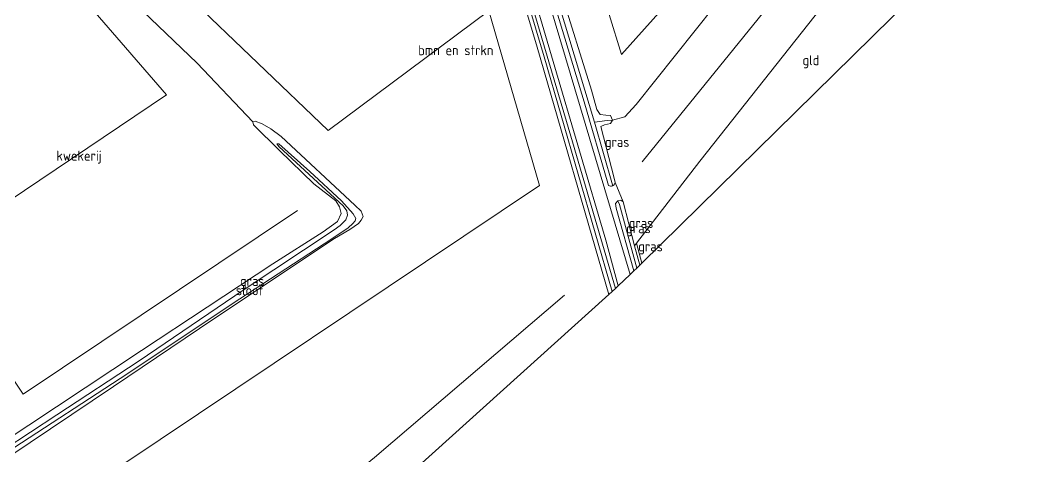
# Model space of a CAD drawing. Extents: x 253736 to 255979, y 477184 to 479215.
# Drawn here: x 255562.3 to 255814, y 478373.4 to 478482.3 of the extents above; entities that cross this region are included whole.
import ezdxf
from ezdxf.enums import TextEntityAlignment as Align

# ---------------------------------------------------------------- set-up
doc = ezdxf.new("R2010")
doc.units = 0
for name, color, linetype, lineweight in [('af-bs-rasterhekwerk', 8, 'hekwerk', 18), ('bp-b5-bomenstruiken', 8, 'Continuous', 18), ('bp-b5-grasland', 8, 'Continuous', 18), ('gw-bs-insteekwatergang', 8, 'Continuous', 18), ('kd-bs-opnamedtmgrens', 8, 'Continuous', 18), ('og-b5-grond_ingericht', 8, 'Continuous', 18), ('og-b5-water', 8, 'Continuous', 18), ('og-bs-hoogtelijn', 8, 'Continuous', 18), ('og-bs-hulpgeometrie', 8, 'Continuous', 18), ('og-bs-terreinafscheiding', 8, 'Continuous', 18), ('vh-b5-verh_soort', 8, 'Continuous', 18), ('wh-bs-greppel', 8, 'greppel', 18), ('wh-bs-waterlijn', 8, 'Continuous', 18)]:
    doc.layers.add(name, color=color, linetype=linetype, lineweight=lineweight)
doc.styles.add('rtw_iso', font='isocp.shx')
doc.linetypes.add('greppel', pattern='A,25.5,-0.01,[14,RTW.shx,S=1,R=0,X=0,Y=0],1,[14,RTW.shx,S=1,R=0,X=0,Y=0],1,[14,RTW.shx,S=1,R=0,X=0,Y=0],1,[14,RTW.shx,S=1,R=0,X=0,Y=0],1,[14,RTW.shx,S=1,R=0,X=0,Y=0],0.5,-0.01', length=30.02)
doc.linetypes.add('hekwerk', pattern='A,7,-1.5,[1,RTW.shx,S=0.75,R=0,X=0,Y=0],-1.5', length=10)

# ---------------------------------------------------------------- blocks, each defined once
blk = doc.blocks.new('dtbattr-r')
at = {"style": 'rtw_iso'}
blk.add_attdef('TAG', text='', height=2.5, dxfattribs=at).set_placement((0, 0), align=Align.MIDDLE_CENTER)
blk = doc.blocks.new('Deel_d28hz')
at = {"layer": 'bp-b5-grasland'}
for points in [[(255558.79, 478374.417, 24.327), (255589.101, 478394.209, 24.413), (255615.138, 478411.56, 24.56), (255639.966, 478427.792, 24.791), (255644.02, 478430.521, 24.824), (255645.203, 478431.622, 24.815), (255645.814, 478432.284, 24.824), (255645.987, 478432.822, 24.827), (255645.278, 478434.023, 24.86), (255642.372, 478437.257, 24.917), (255634.538, 478444.509, 24.917), (255626.75, 478451.417, 24.908), (255626.294, 478451.453, 24.902), (255626.849, 478450.665, 24.902), (255642.81, 478436.013, 24.833), (255643.73, 478434.763, 24.815), (255643.89, 478433.663, 24.815), (255643.498, 478432.534, 24.815), (255642.079, 478431.116, 24.821), (255640.579, 478429.998, 24.821), (255617.868, 478414.959, 24.758), (255591.926, 478397.362, 24.671), (255571.465, 478383.859, 24.608), (255558.275, 478375.186, 24.321)], [(255557.355, 478376.559, 25.284), (255592.545, 478399.883, 25.439), (255625.309, 478421.49, 25.574), (255637.848, 478429.488, 25.553), (255641.382, 478432.039, 25.583), (255642.342, 478434.045, 25.574), (255641.886, 478435.744, 25.58), (255641.007, 478437.202, 25.601), (255635.525, 478441.454, 25.523), (255626.936, 478449.82, 25.508), (255620.449, 478456.206, 25.544), (255620.254, 478456.96, 25.646), (255620.899, 478457.135, 25.694), (255622.658, 478456.402, 25.721), (255624.783, 478455.15, 25.793), (255627.385, 478453.25, 25.787), (255645.706, 478436.123, 25.658), (255647.328, 478434.654, 25.658), (255647.757, 478433.345, 25.655), (255647.328, 478432.417, 25.655), (255646.596, 478431.602, 25.655), (255644.433, 478430.093, 25.676), (255640.633, 478427.842, 25.67), (255610.568, 478407.796, 25.544), (255585.55, 478390.95, 25.46), (255559.474, 478373.396, 25.431)]]:
    blk.add_polyline3d(points, dxfattribs=at)
at = {"layer": 'gw-bs-insteekwatergang'}
blk.add_polyline3d([(255559.474, 478373.396, 25.431), (255585.55, 478390.95, 25.46), (255610.568, 478407.796, 25.544), (255640.633, 478427.842, 25.67), (255644.433, 478430.093, 25.676), (255646.596, 478431.602, 25.655), (255647.328, 478432.417, 25.655), (255647.757, 478433.345, 25.655), (255647.328, 478434.654, 25.658), (255645.706, 478436.123, 25.658), (255627.385, 478453.25, 25.787), (255624.783, 478455.15, 25.793), (255622.658, 478456.402, 25.721), (255620.899, 478457.135, 25.694), (255620.254, 478456.96, 25.646), (255620.449, 478456.206, 25.544), (255626.936, 478449.82, 25.508), (255635.525, 478441.454, 25.523), (255641.007, 478437.202, 25.601), (255641.886, 478435.744, 25.58), (255642.342, 478434.045, 25.574), (255641.382, 478432.039, 25.583), (255637.848, 478429.488, 25.553), (255625.309, 478421.49, 25.574), (255592.545, 478399.883, 25.439), (255557.355, 478376.559, 25.284)], dxfattribs=at)
at = {"layer": 'og-b5-grond_ingericht'}
blk.add_polyline3d([(255620.254, 478456.96, 25.646), (255620.449, 478456.206, 25.544), (255626.936, 478449.82, 25.508), (255635.525, 478441.454, 25.523), (255641.007, 478437.202, 25.601), (255641.886, 478435.744, 25.58), (255642.342, 478434.045, 25.574), (255641.382, 478432.039, 25.583), (255637.848, 478429.488, 25.553), (255625.309, 478421.49, 25.574), (255592.545, 478399.883, 25.439), (255557.355, 478376.559, 25.284), (255500.311, 478461.679, 25.284), (255505.637, 478467.245, 25.247), (255517.28, 478479.702, 25.205), (255523.232, 478485.315, 25.274), (255536.439, 478497.095, 25.391), (255559.266, 478517.229, 25.787), (255560.682, 478518.476, 25.82), (255569.786, 478508.826, 25.823), (255587.083, 478490.195, 25.67), (255606.381, 478471.536, 25.694)], close=True, dxfattribs=at)
at = {"layer": 'og-b5-water'}
blk.add_polyline3d([(255558.79, 478374.417, 24.327), (255558.275, 478375.186, 24.321), (255571.465, 478383.859, 24.608), (255591.926, 478397.362, 24.671), (255617.868, 478414.959, 24.758), (255640.579, 478429.998, 24.821), (255642.079, 478431.116, 24.821), (255643.498, 478432.534, 24.815), (255643.89, 478433.663, 24.815), (255643.73, 478434.763, 24.815), (255642.81, 478436.013, 24.833), (255626.849, 478450.665, 24.902), (255626.294, 478451.453, 24.902), (255626.75, 478451.417, 24.908), (255634.538, 478444.509, 24.917), (255642.372, 478437.257, 24.917), (255645.278, 478434.023, 24.86), (255645.987, 478432.822, 24.827), (255645.814, 478432.284, 24.824), (255645.203, 478431.622, 24.815), (255644.02, 478430.521, 24.824), (255639.966, 478427.792, 24.791), (255615.138, 478411.56, 24.56), (255589.101, 478394.209, 24.413)], close=True, dxfattribs=at)
at = {"layer": 'og-bs-hoogtelijn'}
blk.add_polyline3d([(255631.403, 478434.836, 25.532), (255563.021, 478388.995, 25.382), (255539.645, 478423.884, 25.286), (255598.773, 478463.629, 25.436), (255562.111, 478506.095, 25.706), (255512.881, 478461.761, 25.382)], dxfattribs=at)
at = {"layer": 'og-bs-terreinafscheiding'}
blk.add_polyline3d([(255620.254, 478456.96, 25.646), (255606.381, 478471.536, 25.694), (255587.083, 478490.195, 25.67), (255569.786, 478508.826, 25.823), (255560.682, 478518.476, 25.82)], dxfattribs=at)
at = {"layer": 'wh-bs-waterlijn'}
blk.add_polyline3d([(255558.79, 478374.417, 24.327), (255589.101, 478394.209, 24.413), (255615.138, 478411.56, 24.56), (255639.966, 478427.792, 24.791), (255644.02, 478430.521, 24.824), (255645.203, 478431.622, 24.815), (255645.814, 478432.284, 24.824), (255645.987, 478432.822, 24.827), (255645.278, 478434.023, 24.86), (255642.372, 478437.257, 24.917), (255634.538, 478444.509, 24.917), (255626.75, 478451.417, 24.908), (255626.294, 478451.453, 24.902), (255626.849, 478450.665, 24.902), (255642.81, 478436.013, 24.833), (255643.73, 478434.763, 24.815), (255643.89, 478433.663, 24.815), (255643.498, 478432.534, 24.815), (255642.079, 478431.116, 24.821), (255640.579, 478429.998, 24.821), (255617.868, 478414.959, 24.758), (255591.926, 478397.362, 24.671), (255571.465, 478383.859, 24.608), (255558.275, 478375.186, 24.321)], dxfattribs=at)
at = {"layer": 'bp-b5-bomenstruiken'}
ref = blk.add_blockref('dtbattr-r', (255661.515625, 478472.796875, 25.72583), dxfattribs=at)
ref.add_attrib('TAG', 'bmn en strkn', dxfattribs={"layer": '0', "height": 2.5, "style": 'rtw_iso'}).set_placement((255661.515625, 478472.796875, 25.72583), align=Align.BOTTOM_LEFT)
at = {"layer": 'bp-b5-grasland'}
ref = blk.add_blockref('dtbattr-r', (255617.101562, 478415.25, 25.195333), dxfattribs=at)
ref.add_attrib('TAG', 'gras', dxfattribs={"layer": '0', "height": 2.5, "style": 'rtw_iso'}).set_placement((255617.101562, 478415.25, 25.195333), align=Align.BOTTOM_LEFT)
at = {"layer": 'og-b5-grond_ingericht'}
ref = blk.add_blockref('dtbattr-r', (255571.328125, 478446.484375, 25.532609), dxfattribs=at)
ref.add_attrib('TAG', 'kwekerij', dxfattribs={"layer": '0', "height": 2.5, "style": 'rtw_iso'}).set_placement((255571.328125, 478446.484375, 25.532609), align=Align.BOTTOM_LEFT)
at = {"layer": 'og-b5-water'}
ref = blk.add_blockref('dtbattr-r', (255616.0625, 478412.9375, 24.73568), dxfattribs=at)
ref.add_attrib('TAG', 'sloot', dxfattribs={"layer": '0', "height": 2.5, "style": 'rtw_iso'}).set_placement((255616.0625, 478412.9375, 24.73568), align=Align.BOTTOM_LEFT)

msp = doc.modelspace()

# ---------------------------------------------------------------- linework, layer by layer
at = {"layer": 'af-bs-rasterhekwerk'}
for points in [[(255791.472, 478528.654, 25.598), (255801.17, 478540.204, 25.538), (255803.694, 478544.172, 25.535), (255795.036, 478554.695, 25.616), (255792.212, 478552.005, 25.715), (255772.303, 478529.292, 25.829), (255750.201, 478504.359, 25.637), (255715.879, 478461.226, 25.775), (255713.05, 478458.168, 25.937), (255709.963, 478457.375, 26.012)], [(255717.269, 478421.684, 25.775), (255715.964, 478426.703, 25.817), (255731.689, 478447.127, 25.844), (255765.229, 478489.486, 25.703), (255784.445, 478513.53, 25.52), (255798.669, 478501.854, 25.564)]]:
    msp.add_polyline3d(points, dxfattribs=at)
at = {"layer": 'bp-b5-bomenstruiken'}
for points in [[(255763.559, 478712.487, 25.844), (255733.311, 478681.221, 25.799), (255694.584, 478642.501, 25.763), (255677.441, 478624.497, 25.751), (255665.605, 478614.034, 25.709), (255655.135, 478603.378, 25.715), (255654.762, 478604.403, 25.625), (255654.001, 478604.793, 25.616), (255653.282, 478604.61, 25.643), (255652.896, 478603.86, 25.688), (255653.272, 478602.075, 25.706), (255691.208, 478475.588, 25.775), (255709.042, 478413.836, 26.159), (255598.915, 478314.542, 26.187)], [(255765.229, 478489.486, 25.703), (255731.689, 478447.127, 25.844), (255715.964, 478426.703, 25.817), (255715.463, 478426.022, 25.79), (255712.57, 478436.996, 25.964), (255710.604, 478441.802, 25.931), (255710.39, 478442.865, 25.886), (255707.058, 478455.764, 26.012), (255707.945, 478456.192, 26.006), (255709.414, 478456.495, 26), (255709.963, 478457.375, 26.012), (255713.05, 478458.168, 25.937), (255715.879, 478461.226, 25.775), (255750.201, 478504.359, 25.637)], [(255559.474, 478373.396, 25.431), (255585.55, 478390.95, 25.46), (255610.568, 478407.796, 25.544), (255640.633, 478427.842, 25.67), (255644.433, 478430.093, 25.676), (255646.596, 478431.602, 25.655), (255647.328, 478432.417, 25.655), (255647.757, 478433.345, 25.655), (255647.328, 478434.654, 25.658), (255645.706, 478436.123, 25.658), (255627.385, 478453.25, 25.787), (255624.783, 478455.15, 25.793), (255622.658, 478456.402, 25.721), (255620.899, 478457.135, 25.694), (255620.254, 478456.96, 25.646), (255606.381, 478471.536, 25.694), (255587.083, 478490.195, 25.67)]]:
    msp.add_polyline3d(points, dxfattribs=at)
at = {"layer": 'bp-b5-grasland'}
for points in [[(255653.739, 478604.204, 25.181), (255692.915, 478473.125, 25.295), (255709.893, 478414.647, 25.28), (255709.042, 478413.836, 26.159), (255691.208, 478475.588, 25.775), (255653.272, 478602.075, 25.706), (255652.896, 478603.86, 25.688), (255653.282, 478604.61, 25.643)], [(255655.135, 478603.378, 25.715), (255655.2, 478603.201, 25.643), (255655.506, 478601.991, 25.664), (255670.717, 478550.512, 25.676), (255686.455, 478497.856, 25.763), (255699.581, 478453.351, 25.766), (255710.661, 478415.38, 25.937), (255709.893, 478414.647, 25.28), (255692.915, 478473.125, 25.295), (255653.739, 478604.204, 25.181), (255653.282, 478604.61, 25.643), (255654.001, 478604.793, 25.616), (255654.762, 478604.403, 25.625)], [(255663.468, 478595.848, 25.238), (255674.64, 478558.204, 25.223), (255687.849, 478515.282, 25.211), (255705.484, 478456.837, 25.535), (255709.97, 478441.241, 25.637), (255709.981, 478441.005, 25.991), (255709.712, 478440.931, 25.94), (255709.461, 478440.881, 25.943), (255708.965, 478441.055, 25.937), (255708.746, 478441.649, 25.937), (255702.881, 478461.951, 25.949), (255692.7, 478495.706, 25.826), (255683.709, 478525.378, 25.748), (255670.648, 478567.804, 25.694), (255662.756, 478593.129, 25.874), (255662.783, 478596.432, 25.811), (255663.453, 478596.941, 25.709)], [(255709.963, 478457.375, 26.012), (255708.649, 478457.236, 25.535), (255705.484, 478456.837, 25.535), (255687.849, 478515.282, 25.211), (255674.64, 478558.204, 25.223), (255663.468, 478595.848, 25.238), (255663.453, 478596.941, 25.709), (255664.129, 478596.927, 25.664), (255664.758, 478596.031, 25.64), (255669.297, 478580.163, 25.523), (255682.163, 478537.09, 25.391), (255697.001, 478489.667, 25.49), (255704.739, 478464.871, 25.841), (255706.081, 478459.995, 26), (255706.838, 478458.725, 26.039), (255708.291, 478458.595, 26.063), (255709.43, 478458.477, 26.057)], [(255710.604, 478441.802, 25.931), (255710.363, 478441.223, 25.952), (255709.981, 478441.005, 25.991), (255709.97, 478441.241, 25.637), (255705.484, 478456.837, 25.535), (255708.649, 478457.236, 25.535), (255709.963, 478457.375, 26.012), (255709.414, 478456.495, 26), (255707.945, 478456.192, 26.006), (255707.058, 478455.764, 26.012), (255710.39, 478442.865, 25.886)], [(255711.708, 478436.336, 25.502), (255715.985, 478420.459, 25.544), (255715.243, 478419.75, 25.973), (255710.889, 478435.38, 26.042), (255710.713, 478436.587, 26.033), (255711.247, 478437.235, 25.979)], [(255712.57, 478436.996, 25.964), (255715.463, 478426.022, 25.79), (255716.739, 478421.179, 25.79), (255715.985, 478420.459, 25.544), (255711.708, 478436.336, 25.502), (255711.247, 478437.235, 25.979), (255712.015, 478437.426, 25.961)], [(255717.269, 478421.684, 25.775), (255716.739, 478421.179, 25.79), (255715.463, 478426.022, 25.79), (255715.964, 478426.703, 25.817)]]:
    msp.add_polyline3d(points, close=True, dxfattribs=at)
for points in [[(255682.032, 478516.635, 25.784), (255708.249, 478427.445, 25.994), (255711.325, 478416.013, 26), (255710.661, 478415.38, 25.937), (255699.581, 478453.351, 25.766), (255686.455, 478497.856, 25.763)], [(255692.7, 478495.706, 25.826), (255702.881, 478461.951, 25.949), (255708.746, 478441.649, 25.937), (255708.965, 478441.055, 25.937), (255709.461, 478440.881, 25.943), (255709.712, 478440.931, 25.94), (255709.981, 478441.005, 25.991), (255710.363, 478441.223, 25.952), (255710.604, 478441.802, 25.931), (255712.57, 478436.996, 25.964), (255712.015, 478437.426, 25.961), (255711.247, 478437.235, 25.979), (255710.713, 478436.587, 26.033), (255710.889, 478435.38, 26.042), (255715.243, 478419.75, 25.973), (255714.32, 478418.87, 25.979), (255691.897, 478494.239, 25.847)]]:
    msp.add_polyline3d(points, dxfattribs=at)
at = {"layer": 'gw-bs-insteekwatergang'}
for points in [[(255710.661, 478415.38, 25.937), (255699.581, 478453.351, 25.766), (255686.455, 478497.856, 25.763), (255670.717, 478550.512, 25.676), (255655.506, 478601.991, 25.664), (255655.2, 478603.201, 25.643), (255655.135, 478603.378, 25.715), (255654.762, 478604.403, 25.625), (255654.001, 478604.793, 25.616), (255653.282, 478604.61, 25.643), (255652.896, 478603.86, 25.688), (255653.272, 478602.075, 25.706), (255691.208, 478475.588, 25.775), (255709.042, 478413.836, 26.159)], [(255692.7, 478495.706, 25.826), (255702.881, 478461.951, 25.949), (255708.746, 478441.649, 25.937), (255708.965, 478441.055, 25.937), (255709.461, 478440.881, 25.943), (255709.712, 478440.931, 25.94), (255709.981, 478441.005, 25.991)], [(255709.981, 478441.005, 25.991), (255710.363, 478441.223, 25.952), (255710.604, 478441.802, 25.931), (255710.39, 478442.865, 25.886), (255707.058, 478455.764, 26.012), (255707.945, 478456.192, 26.006), (255709.414, 478456.495, 26), (255709.963, 478457.375, 26.012), (255709.43, 478458.477, 26.057), (255708.291, 478458.595, 26.063), (255706.838, 478458.725, 26.039), (255706.081, 478459.995, 26), (255704.739, 478464.871, 25.841), (255697.001, 478489.667, 25.49)], [(255716.739, 478421.179, 25.79), (255715.463, 478426.022, 25.79), (255712.57, 478436.996, 25.964), (255712.015, 478437.426, 25.961), (255711.247, 478437.235, 25.979), (255710.713, 478436.587, 26.033), (255710.889, 478435.38, 26.042), (255715.243, 478419.75, 25.973)]]:
    msp.add_polyline3d(points, dxfattribs=at)
at = {"layer": 'kd-bs-opnamedtmgrens'}
msp.add_polyline3d([(255598.915, 478314.542, 26.187), (255709.042, 478413.836, 26.159), (255709.893, 478414.647, 25.28), (255710.661, 478415.38, 25.937), (255711.325, 478416.013, 26), (255714.32, 478418.87, 25.979), (255715.243, 478419.75, 25.973), (255715.985, 478420.459, 25.544), (255716.739, 478421.179, 25.79), (255717.269, 478421.684, 25.775), (255798.669, 478501.854, 25.564), (255799.111, 478502.296, 25.568), (255799.998, 478503.184, 24.632), (255800.674, 478503.86, 24.674), (255801.706, 478504.892, 25.718), (255802.109, 478505.296, 25.682), (255862.522, 478563.932, 26.068)], dxfattribs=at)
at = {"layer": 'og-b5-grond_ingericht'}
msp.add_polyline3d([(255798.669, 478501.854, 25.564), (255717.269, 478421.684, 25.775), (255715.964, 478426.703, 25.817), (255731.689, 478447.127, 25.844), (255765.229, 478489.486, 25.703), (255784.445, 478513.53, 25.52)], close=True, dxfattribs=at)
msp.add_polyline3d([(255750.201, 478504.359, 25.637), (255715.879, 478461.226, 25.775), (255713.05, 478458.168, 25.937), (255709.963, 478457.375, 26.012), (255709.43, 478458.477, 26.057), (255708.291, 478458.595, 26.063), (255706.838, 478458.725, 26.039), (255706.081, 478459.995, 26), (255704.739, 478464.871, 25.841), (255697.001, 478489.667, 25.49)], dxfattribs=at)
at = {"layer": 'og-bs-hoogtelijn'}
for points in [[(255713.394, 478638.251, 25.505), (255670.921, 478595.789, 25.46), (255681.532, 478559.271, 25.451), (255735.323, 478612.396, 25.424), (255762.054, 478581.325, 25.541), (255699.885, 478513.679, 25.514), (255712.168, 478473.753, 25.658), (255784.682, 478554.657, 25.571)], [(255573.336, 478517.961, 25.766), (255646.165, 478587.657, 25.85), (255666.867, 478544.398, 25.613), (255603.995, 478488.443, 25.82), (255639.051, 478454.802, 26.093), (255679.097, 478484.651, 25.79), (255691.748, 478441.077, 25.928), (255578.358, 478365.084, 25.886), (255600.405, 478332.189, 26.27), (255650.628, 478373.24, 25.919), (255697.993, 478413.669, 26.21)], [(255717.37, 478446.98, 25.769), (255755.858, 478494.582, 25.766), (255792.64, 478540.356, 25.631)]]:
    msp.add_polyline3d(points, dxfattribs=at)
at = {"layer": 'og-bs-hulpgeometrie'}
for points in [[(255708.649, 478457.236, 25.535), (255709.963, 478457.375, 26.012)], [(255709.97, 478441.241, 25.637), (255709.981, 478441.005, 25.991)], [(255711.708, 478436.336, 25.502), (255711.247, 478437.235, 25.979)]]:
    msp.add_polyline3d(points, dxfattribs=at)
at = {"layer": 'og-bs-terreinafscheiding'}
for points in [[(255714.32, 478418.87, 25.979), (255691.897, 478494.239, 25.847), (255675.938, 478547.862, 25.739), (255662.176, 478592.459, 25.862), (255661.671, 478594.706, 25.805), (255661.718, 478598.927, 25.769), (255663.163, 478602.509, 25.748), (255668.287, 478607.338, 25.736), (255703.054, 478640.588, 25.832), (255724.756, 478662.442, 25.922), (255745.929, 478684.265, 26.036), (255746.926, 478684.459, 26.048), (255748.756, 478684.713, 26.054), (255749.46, 478684.561, 26.057), (255750.323, 478684.038, 26.063), (255751.849, 478685.484, 26.069), (255751.233, 478686.328, 26.069), (255750.982, 478687.803, 26.039), (255751.18, 478689.394, 26.006), (255751.582, 478690.217, 25.982), (255767.417, 478706.695, 25.994)], [(255711.325, 478416.013, 26), (255708.249, 478427.445, 25.994), (255682.032, 478516.635, 25.784), (255671.652, 478550.357, 25.682), (255659.721, 478589.483, 25.763), (255659.306, 478593.747, 25.73), (255658.928, 478598.387, 25.739), (255659.801, 478601.477, 25.739), (255661.274, 478603.558, 25.73), (255666.066, 478609.391, 25.736), (255666.835, 478610.327, 25.754), (255687.057, 478629.643, 25.772), (255705.477, 478647.729, 25.79), (255726.943, 478669.58, 25.868)], [(255712.57, 478436.996, 25.964), (255710.604, 478441.802, 25.931)], [(255715.964, 478426.703, 25.817), (255715.463, 478426.022, 25.79)]]:
    msp.add_polyline3d(points, dxfattribs=at)
at = {"layer": 'vh-b5-verh_soort'}
msp.add_polyline3d([(255668.287, 478607.338, 25.736), (255663.163, 478602.509, 25.748), (255661.718, 478598.927, 25.769), (255661.671, 478594.706, 25.805), (255662.176, 478592.459, 25.862), (255675.938, 478547.862, 25.739), (255691.897, 478494.239, 25.847), (255714.32, 478418.87, 25.979), (255711.325, 478416.013, 26), (255708.249, 478427.445, 25.994), (255682.032, 478516.635, 25.784), (255671.652, 478550.357, 25.682), (255659.721, 478589.483, 25.763), (255659.306, 478593.747, 25.73), (255658.928, 478598.387, 25.739), (255659.801, 478601.477, 25.739), (255661.274, 478603.558, 25.73), (255666.066, 478609.391, 25.736)], close=True, dxfattribs=at)
at = {"layer": 'wh-bs-greppel'}
for points in [[(255709.893, 478414.647, 25.28), (255692.915, 478473.125, 25.295), (255653.739, 478604.204, 25.181)], [(255709.97, 478441.241, 25.637), (255705.484, 478456.837, 25.535), (255687.849, 478515.282, 25.211), (255674.64, 478558.204, 25.223), (255663.468, 478595.848, 25.238)], [(255705.484, 478456.837, 25.535), (255708.649, 478457.236, 25.535)], [(255715.985, 478420.459, 25.544), (255711.708, 478436.336, 25.502)]]:
    msp.add_polyline3d(points, dxfattribs=at)

# ---------------------------------------------------------------- block references
at = {"linetype": 'ByBlock'}
msp.add_blockref('Deel_d28hz', (0, 0), dxfattribs=at)
msp.add_blockref('Deel_d28hz', (0, 0), dxfattribs=at)
at = {"layer": 'bp-b5-grasland'}
ref = msp.add_blockref('dtbattr-r', (255708.046875, 478449.9375, 25.869), dxfattribs=at)
ref.add_attrib('TAG', 'gras', dxfattribs={"layer": '0', "height": 2.5, "style": 'rtw_iso'}).set_placement((255708.046875, 478449.9375, 25.869), align=Align.BOTTOM_LEFT)
ref = msp.add_blockref('dtbattr-r', (255714, 478429.71875, 25.81175), dxfattribs=at)
ref.add_attrib('TAG', 'gras', dxfattribs={"layer": '0', "height": 2.5, "style": 'rtw_iso'}).set_placement((255714, 478429.71875, 25.81175), align=Align.BOTTOM_LEFT)
ref = msp.add_blockref('dtbattr-r', (255713.34375, 478428.40625, 25.796429), dxfattribs=at)
ref.add_attrib('TAG', 'gras', dxfattribs={"layer": '0', "height": 2.5, "style": 'rtw_iso'}).set_placement((255713.34375, 478428.40625, 25.796429), align=Align.BOTTOM_LEFT)
ref = msp.add_blockref('dtbattr-r', (255716.359375, 478423.875, 25.7894), dxfattribs=at)
ref.add_attrib('TAG', 'gras', dxfattribs={"layer": '0', "height": 2.5, "style": 'rtw_iso'}).set_placement((255716.359375, 478423.875, 25.7894), align=Align.BOTTOM_LEFT)
at = {"layer": 'og-b5-grond_ingericht'}
ref = msp.add_blockref('dtbattr-r', (255757.3125, 478470.3125, 25.683857), dxfattribs=at)
ref.add_attrib('TAG', 'gld', dxfattribs={"layer": '0', "height": 2.5, "style": 'rtw_iso'}).set_placement((255757.3125, 478470.3125, 25.683857), align=Align.BOTTOM_LEFT)

doc.saveas('drawing.dxf')
